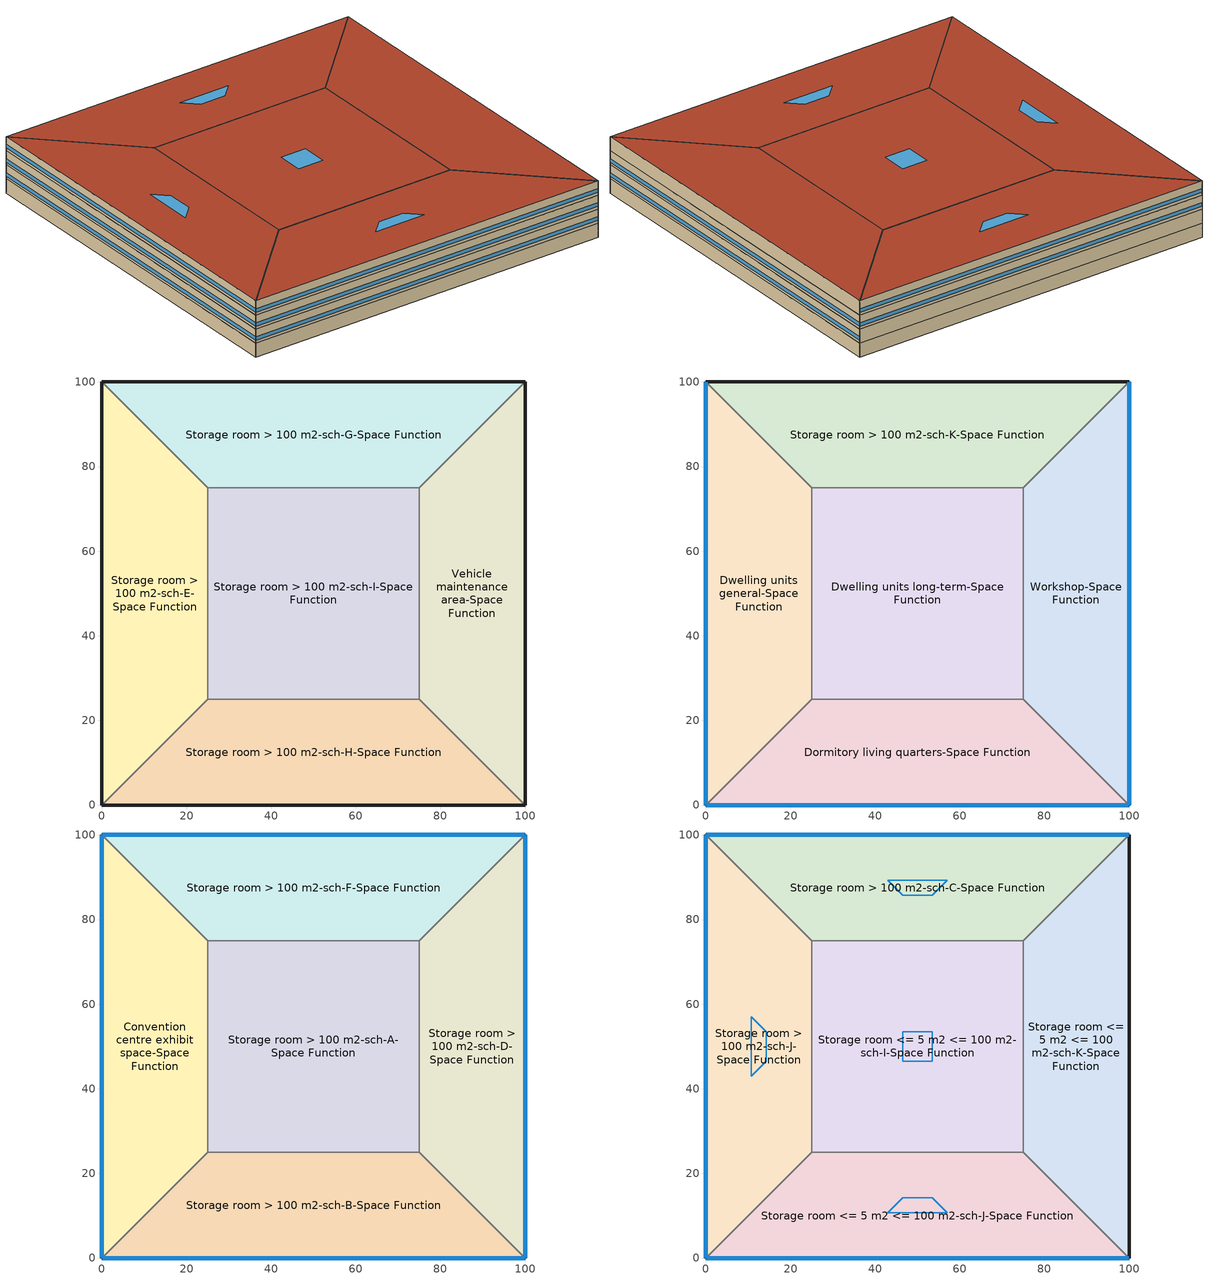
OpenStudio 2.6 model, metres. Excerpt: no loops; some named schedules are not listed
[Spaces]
Storage room > 100 m2-sch-E-Space Function
 floor ground: 0,0 0,100 25,75 25,25 z0
 wall ground: 0,100 0,0 z0:3.8
 wall to Storage room > 100 m2-sch-G-Space Function: 25,75 0,100 z0:3.8
 wall to Storage room > 100 m2-sch-I-Space Function: 25,25 25,75 z0:3.8
 wall to Storage room > 100 m2-sch-H-Space Function: 0,0 25,25 z0:3.8
Storage room > 100 m2-sch-G-Space Function
 floor ground: 0,100 100,100 75,75 25,75 z0
 wall ground: 100,100 0,100 z0:3.8
 wall to Vehicle maintenance area-Space Function: 75,75 100,100 z0:3.8
 wall to Storage room > 100 m2-sch-I-Space Function: 25,75 75,75 z0:3.8
Vehicle maintenance area-Space Function
 floor ground: 100,100 100,0 75,25 75,75 z0
 wall ground: 100,0 100,100 z0:3.8
 wall to Storage room > 100 m2-sch-H-Space Function: 75,25 100,0 z0:3.8
 wall to Storage room > 100 m2-sch-I-Space Function: 75,75 75,25 z0:3.8
Storage room > 100 m2-sch-H-Space Function
 floor ground: 100,0 0,0 25,25 75,25 z0
 wall ground: 0,0 100,0 z0:3.8
 wall to Storage room > 100 m2-sch-I-Space Function: 75,25 25,25 z0:3.8
Storage room > 100 m2-sch-I-Space Function
 floor ground: 25,25 25,75 75,75 75,25 z0
Dwelling units general-Space Function
 floor to Storage room > 100 m2-sch-E-Space Function: 0,0 0,100 25,75 25,25 z3.8
 wall outside: 0,100 0,0 z3.8:7.6
 wall to Storage room > 100 m2-sch-K-Space Function: 25,75 0,100 z3.8:7.6
 wall to Dwelling units long-term-Space Function: 25,25 25,75 z3.8:7.6
 wall to Dormitory living quarters-Space Function: 0,0 25,25 z3.8:7.6
 window: 0,99.97 0,0.03 z4.56:5.51
Storage room > 100 m2-sch-K-Space Function
 floor to Storage room > 100 m2-sch-G-Space Function: 0,100 100,100 75,75 25,75 z3.8
 wall outside: 100,100 0,100 z3.8:7.6
 wall to Workshop-Space Function: 75,75 100,100 z3.8:7.6
 wall to Dwelling units long-term-Space Function: 25,75 75,75 z3.8:7.6
Workshop-Space Function
 floor to Vehicle maintenance area-Space Function: 100,100 100,0 75,25 75,75 z3.8
 wall outside: 100,0 100,100 z3.8:7.6
 wall to Dormitory living quarters-Space Function: 75,25 100,0 z3.8:7.6
 wall to Dwelling units long-term-Space Function: 75,75 75,25 z3.8:7.6
 window: 100,0.03 100,99.97 z4.56:5.51
Dormitory living quarters-Space Function
 floor to Storage room > 100 m2-sch-H-Space Function: 100,0 0,0 25,25 75,25 z3.8
 wall outside: 0,0 100,0 z3.8:7.6
 wall to Dwelling units long-term-Space Function: 75,25 25,25 z3.8:7.6
 window: 0.03,0 99.97,0 z4.56:5.51
Dwelling units long-term-Space Function
 floor to Storage room > 100 m2-sch-I-Space Function: 25,25 25,75 75,75 75,25 z3.8
Convention centre exhibit space-Space Function
 floor to Dwelling units general-Space Function: 0,0 0,100 25,75 25,25 z7.6
 wall outside: 0,100 0,0 z7.6:11.4
 wall to Storage room > 100 m2-sch-F-Space Function: 25,75 0,100 z7.6:11.4
 wall to Storage room > 100 m2-sch-A-Space Function: 25,25 25,75 z7.6:11.4
 wall to Storage room > 100 m2-sch-B-Space Function: 0,0 25,25 z7.6:11.4
 window: 0,99.97 0,0.03 z8.36:9.31
Storage room > 100 m2-sch-F-Space Function
 floor to Storage room > 100 m2-sch-K-Space Function: 0,100 100,100 75,75 25,75 z7.6
 wall outside: 100,100 0,100 z7.6:11.4
 wall to Storage room > 100 m2-sch-D-Space Function: 75,75 100,100 z7.6:11.4
 wall to Storage room > 100 m2-sch-A-Space Function: 25,75 75,75 z7.6:11.4
 window: 99.97,100 0.03,100 z8.36:9.31
Storage room > 100 m2-sch-D-Space Function
 floor to Workshop-Space Function: 100,100 100,0 75,25 75,75 z7.6
 wall outside: 100,0 100,100 z7.6:11.4
 wall to Storage room > 100 m2-sch-B-Space Function: 75,25 100,0 z7.6:11.4
 wall to Storage room > 100 m2-sch-A-Space Function: 75,75 75,25 z7.6:11.4
 window: 100,0.03 100,99.97 z8.36:9.31
Storage room > 100 m2-sch-B-Space Function
 floor to Dormitory living quarters-Space Function: 100,0 0,0 25,25 75,25 z7.6
 wall outside: 0,0 100,0 z7.6:11.4
 wall to Storage room > 100 m2-sch-A-Space Function: 75,25 25,25 z7.6:11.4
 window: 0.03,0 99.97,0 z8.36:9.31
Storage room > 100 m2-sch-A-Space Function
 floor to Dwelling units long-term-Space Function: 25,25 25,75 75,75 75,25 z7.6
Storage room > 100 m2-sch-J-Space Function
 floor to Convention centre exhibit space-Space Function: 0,0 0,100 25,75 25,25 z11.4
 wall outside: 0,100 0,0 z11.4:15.2
 wall to Storage room > 100 m2-sch-C-Space Function: 25,75 0,100 z11.4:15.2
 wall to Storage room <= 5 m2 <= 100 m2-sch-I-Space Function: 25,25 25,75 z11.4:15.2
 wall to Storage room <= 5 m2 <= 100 m2-sch-J-Space Function: 0,0 25,25 z11.4:15.2
 window: 0,99.97 0,0.03 z12.16:13.11
 roof outside: 25,25 25,75 0,100 0,0 z15.2
 skylight: 14.27,46.46 14.27,53.54 10.73,57.07 10.73,42.93 z15.2
Storage room > 100 m2-sch-C-Space Function
 floor to Storage room > 100 m2-sch-F-Space Function: 0,100 100,100 75,75 25,75 z11.4
 wall outside: 100,100 0,100 z11.4:15.2
 wall to Storage room <= 5 m2 <= 100 m2-sch-K-Space Function: 75,75 100,100 z11.4:15.2
 wall to Storage room <= 5 m2 <= 100 m2-sch-I-Space Function: 25,75 75,75 z11.4:15.2
 window: 99.97,100 0.03,100 z12.16:13.11
 roof outside: 25,75 75,75 100,100 0,100 z15.2
 skylight: 46.46,85.73 53.54,85.73 57.07,89.27 42.93,89.27 z15.2
Storage room <= 5 m2 <= 100 m2-sch-K-Space Function
 floor to Storage room > 100 m2-sch-D-Space Function: 100,100 100,0 75,25 75,75 z11.4
 wall outside: 100,0 100,100 z11.4:15.2
 wall to Storage room <= 5 m2 <= 100 m2-sch-J-Space Function: 75,25 100,0 z11.4:15.2
 wall to Storage room <= 5 m2 <= 100 m2-sch-I-Space Function: 75,75 75,25 z11.4:15.2
 roof outside: 75,75 75,25 100,0 100,100 z15.2
Storage room <= 5 m2 <= 100 m2-sch-J-Space Function
 floor to Storage room > 100 m2-sch-B-Space Function: 100,0 0,0 25,25 75,25 z11.4
 wall outside: 0,0 100,0 z11.4:15.2
 wall to Storage room <= 5 m2 <= 100 m2-sch-I-Space Function: 75,25 25,25 z11.4:15.2
 window: 0.03,0 99.97,0 z12.16:13.11
 roof outside: 75,25 25,25 0,0 100,0 z15.2
 skylight: 53.54,14.27 46.46,14.27 42.93,10.73 57.07,10.73 z15.2
Storage room <= 5 m2 <= 100 m2-sch-I-Space Function
 floor to Storage room > 100 m2-sch-A-Space Function: 25,25 25,75 75,75 75,25 z11.4
 roof outside: 75,25 75,75 25,75 25,25 z15.2
 skylight: 53.54,46.46 53.54,53.54 46.46,53.54 46.46,46.46 z15.2
[Building]
Building 1: Default Construction Set=BTAP-Mass at hdd = 6250.0; Standards Number of Stories=4; Standards Number of Above Ground Stories=4; Standards Building Type=NECB2017_unknown
[Site]
Fort McMurray AP_AB_CAN: Latitude {deg}=56.653; Longitude {deg}=-111.223; Time Zone {hr}=-7; Elevation {m}=369.1
[Site:WaterMainsTemperature]
Calculation Method=Correlation; Annual Average Outdoor Air Temperature {C}=1.875; Maximum Difference In Monthly Average Outdoor Air Temperatures {deltaC}=34.4
[SizingPeriod:DesignDay] Barometric Pressure {Pa}=96969; Sky Clearness=0; Rain Indicator=0; Snow Indicator=0; Day of Month=21; Daylight Saving Time Indicator=0; Humidity Indicating Type=Wetbulb; Dry-Bulb Temperature Range Modifier Type=DefaultMultipliers
Name | Maximum Dry-Bulb Temperature {C} | Daily Dry-Bulb Temperature Range {deltaC} | Humidity Indicating Conditions at Maximum Dry-Bulb | Wind Speed {m/s} | Wind Direction {deg} | Month | Day Type | Solar Model Indicator | ASHRAE Taub | ASHRAE Taud
Fort McMurray AP Ann Htg 99.6% Condns DB | -36.2 | 0 | -36.2 | 1 | 90 | 1 | WinterDesignDay | ASHRAEClearSky
Fort McMurray AP Ann Clg .4% Condns DB=>MWB | 28.9 | 12.4 | 17.8 | 3.7 | 250 | 7 | SummerDesignDay | ASHRAETau | 0.377 | 2.403
[Site:GroundTemperature:BuildingSurface]
19.527, 19.502, 19.536, 19.598, 20.002, 21.64, 22.225, 22.375, 21.449, 20.121, 19.802, 19.633
[Material:NoMass] Roughness=Smooth; Thermal Absorptance=0.9; Solar Absorptance=0.7
Name | Thermal Resistance {m2-K/W} | Visible Absorptance
Typical Carpet Pad; Typical Carpet Pad 1 | 0.21648 | 0.8
Typical Insulation 1 | 5.91238 | 0.7
Typical Insulation 2 | 4.49096 | 0.7
Typical Insulation 3 | 7.24636 | 0.7
Typical Carpet Pad 2 | 1.25503 | 0.8
Typical Carpet Pad 3; Typical Carpet Pad 4 | 3.45515 | 0.8
Typical Insulation 4 | 0.526298 | 0.7
Typical Insulation 5 | 0.526316 | 0.7
[Material]
Name | Roughness | Thickness {m} | Conductivity {W/m-K} | Density {kg/m3} | Specific Heat {J/kg-K} | Thermal Absorptance | Solar Absorptance | Visible Absorptance
G05 25mm wood | MediumSmooth | 0.0254 | 0.15 | 608 | 1630 | 0.9 | 0.5 | 0.5
100mm Normalweight concrete floor 1 | MediumSmooth | 0.1016 | 2.31 | 2322 | 832
G01 13mm gypsum board 1 | Smooth | 0.0127 | 0.16 | 800 | 1090 | 0.9 | 0.7 | 0.5
4 in. Normalweight Concrete Floor 1 | MediumRough | 0.1016 | 2.31 | 2322 | 832 | 0.9 | 0.7 | 0.7
1IN Stucco 1 | Smooth | 0.0253 | 0.6918 | 1858 | 837 | 0.9 | 0.7 | 0.92
8IN CONCRETE HW RefBldg 1 | Rough | 0.2032 | 1.311 | 2240 | 836.8 | 0.9 | 0.7 | 0.7
1/2IN Gypsum 1 | Smooth | 0.0127 | 0.16 | 784.9 | 830 | 0.9 | 0.4 | 0.4
Metal Roof Surface 1; F08 Metal surface 1 | Smooth | 0.0008 | 45.28 | 7824 | 500 | 0.9 | 0.7 | 0.7
6 in. Normalweight Concrete Floor 1; 6 in. Normalweight Concrete Floor 2; 6 in. Normalweight Concrete Floor 3 | MediumRough | 0.1524 | 2.31 | 2322 | 832 | 0.9 | 0.7 | 0.7
[Construction]
BTAP-Int-Partition; BTAP-Int-Door: G05 25mm wood
BTAP-Int-Floor: 100mm Normalweight concrete floor 1, Typical Carpet Pad
BTAP-Int-Wall: G01 13mm gypsum board 1, G01 13mm gypsum board 1
BTAP-Int-Ceiling: Typical Carpet Pad, 100mm Normalweight concrete floor 1
BTAP-Int-Window: SimpleGlazing
BTAP-Ext-Floor-Mass:U-0.162: Typical Insulation 1, 4 in. Normalweight Concrete Floor 1, Typical Carpet Pad 1
BTAP-Ext-Wall-Mass:U-0.21: 1IN Stucco 1, 8IN CONCRETE HW RefBldg 1, Typical Insulation 2, 1/2IN Gypsum 1
BTAP-Ext-Roof-Metal:U-0.138: Metal Roof Surface 1, Typical Insulation 3
BTAP-Grnd-Floor-Mass:U-0.757: 6 in. Normalweight Concrete Floor 1, Typical Carpet Pad 2
BTAP-Grnd-Wall-Mass:U-0.284: 6 in. Normalweight Concrete Floor 2, Typical Carpet Pad 3
BTAP-Grnd-Roof-Mass:U-0.284: 6 in. Normalweight Concrete Floor 3, Typical Carpet Pad 4
BTAP-Ext-FixedWindow:U=0.190 SHGC=0.600; BTAP-Ext-GlassDoors:U=0.190 SHGC=0.600; BTAP-Ext-Skylights:U=0.190 SHGC=0.600; BTAP-Ext-DaylightDomes:U=0.190 SHGC=0.600; BTAP-Ext-DaylightDiffuser:U=0.190 SHGC=0.600: SimpleGlazing:U=0.190 SHGC=0.600
BTAP-Ext-Door:U-1.9000000000000001: F08 Metal surface 1, Typical Insulation 4
BTAP-Ext-OverHeadDoor:U-1.9000000000000001: Typical Insulation 5
[DefaultConstructionSet]
BTAP-Mass at hdd = 6250.0: Default Exterior Surface Constructions=BTAP-Mass at hdd = 6250.0; Default Interior Surface Constructions=Default Surface Constructions 2; Default Ground Contact Surface Constructions=BTAP-Mass at hdd = 6250.0 1; Default Exterior SubSurface Constructions=BTAP-Mass at hdd = 6250.0; Default Interior SubSurface Constructions=Default Sub Surface Constructions 2; Interior Partition Construction=BTAP-Int-Partition
[DefaultSurfaceConstructions]
Name | Floor Construction | Wall Construction | Roof Ceiling Construction
Default Surface Constructions 2 | BTAP-Int-Floor | BTAP-Int-Wall | BTAP-Int-Ceiling
BTAP-Mass at hdd = 6250.0 | BTAP-Ext-Floor-Mass:U-0.162 | BTAP-Ext-Wall-Mass:U-0.21 | BTAP-Ext-Roof-Metal:U-0.138
BTAP-Mass at hdd = 6250.0 1 | BTAP-Grnd-Floor-Mass:U-0.757 | BTAP-Grnd-Wall-Mass:U-0.284 | BTAP-Grnd-Roof-Mass:U-0.284
[DefaultSubSurfaceConstructions]
Name | Fixed Window Construction | Operable Window Construction | Door Construction | Glass Door Construction | Overhead Door Construction | Skylight Construction | Tubular Daylight Dome Construction | Tubular Daylight Diffuser Construction
Default Sub Surface Constructions 2 | BTAP-Int-Window | BTAP-Int-Window | BTAP-Int-Door
BTAP-Mass at hdd = 6250.0 | BTAP-Ext-FixedWindow:U=0.190 SHGC=0.600 | BTAP-Ext-FixedWindow:U=0.190 SHGC=0.600 | BTAP-Ext-Door:U-1.9000000000000001 | BTAP-Ext-GlassDoors:U=0.190 SHGC=0.600 | BTAP-Ext-OverHeadDoor:U-1.9000000000000001 | BTAP-Ext-Skylights:U=0.190 SHGC=0.600 | BTAP-Ext-DaylightDomes:U=0.190 SHGC=0.600 | BTAP-Ext-DaylightDiffuser:U=0.190 SHGC=0.600
[WindowMaterial:SimpleGlazingSystem] Solar Heat Gain Coefficient=0.6; Visible Transmittance=0.21
Name | U-Factor {W/m2-K}
SimpleGlazing | 2.2
SimpleGlazing:U=0.190 SHGC=0.600 | 1.9
[BuildingStory] Nominal Floor to Floor Height {m}=3.8
Name | Nominal Z Coordinate {m}
Story 1 | 0
Story 2 | 3.8
Story 3 | 7.6
Story 4 | 11.4
[Space]
Name | Space Type | Building Story | Thermal Zone
Storage room > 100 m2-sch-E-Space Function | Space Function Storage room > 100 m2-sch-E | Story 1 | Sp-Storage room > 100 m2-sch-E-Space Function Sys-4 Flr-1 Sch-E HPlcmt-west ZN
Storage room > 100 m2-sch-G-Space Function | Space Function Storage room > 100 m2-sch-G | Story 1 | Sp-Storage room > 100 m2-sch-G-Space Function Sys-4 Flr-1 Sch-G HPlcmt-north ZN
Vehicle maintenance area-Space Function | Space Function Vehicle maintenance area | Story 1 | Sp-Vehicle maintenance area-Space Function Sys-4 Flr-1 Sch-E HPlcmt-east ZN
Storage room > 100 m2-sch-H-Space Function | Space Function Storage room > 100 m2-sch-H | Story 1 | Sp-Storage room > 100 m2-sch-H-Space Function Sys-4 Flr-1 Sch-H HPlcmt-south ZN
Storage room > 100 m2-sch-I-Space Function | Space Function Storage room > 100 m2-sch-I | Story 1 | Sp-Storage room > 100 m2-sch-I-Space Function Sys-4 Flr-1 Sch-I HPlcmt-core ZN
Dwelling units general-Space Function | Space Function Dwelling units general | Story 2 | Sp-Dwelling units general-Space Function Sys-1 Flr-2 Sch-G HPlcmt-west ZN
Storage room > 100 m2-sch-K-Space Function | Space Function Storage room > 100 m2-sch-K | Story 2 | Sp-Storage room > 100 m2-sch-K-Space Function Sys-4 Flr-2 Sch-K HPlcmt-north ZN
Workshop-Space Function | Space Function Workshop | Story 2 | Sp-Workshop-Space Function Sys-3 Flr-2 Sch-A HPlcmt-east ZN
Dormitory living quarters-Space Function | Space Function Dormitory living quarters | Story 2 | Sp-Dormitory living quarters-Space Function Sys-3 Flr-2 Sch-G HPlcmt-south ZN
Dwelling units long-term-Space Function | Space Function Dwelling units long-term | Story 2 | Sp-Dwelling units long-term-Space Function Sys-1 Flr-2 Sch-J HPlcmt-core ZN
Convention centre exhibit space-Space Function | Space Function Convention centre exhibit space | Story 3 | Sp-Convention centre exhibit space-Space Function Sys-3 Flr-3 Sch-C HPlcmt-west ZN
Storage room > 100 m2-sch-F-Space Function | Space Function Storage room > 100 m2-sch-F | Story 3 | Sp-Storage room > 100 m2-sch-F-Space Function Sys-4 Flr-3 Sch-F HPlcmt-north ZN
Storage room > 100 m2-sch-D-Space Function | Space Function Storage room > 100 m2-sch-D | Story 3 | Sp-Storage room > 100 m2-sch-D-Space Function Sys-4 Flr-3 Sch-D HPlcmt-east ZN
Storage room > 100 m2-sch-B-Space Function | Space Function Storage room > 100 m2-sch-B | Story 3 | Sp-Storage room > 100 m2-sch-B-Space Function Sys-4 Flr-3 Sch-B HPlcmt-south ZN
Storage room > 100 m2-sch-A-Space Function | Space Function Storage room > 100 m2-sch-A | Story 3 | Sp-Storage room > 100 m2-sch-A-Space Function Sys-4 Flr-3 Sch-A HPlcmt-core ZN
Storage room > 100 m2-sch-J-Space Function | Space Function Storage room > 100 m2-sch-J | Story 4 | Sp-Storage room > 100 m2-sch-J-Space Function Sys-4 Flr-4 Sch-J HPlcmt-west ZN
Storage room > 100 m2-sch-C-Space Function | Space Function Storage room > 100 m2-sch-C | Story 4 | Sp-Storage room > 100 m2-sch-C-Space Function Sys-4 Flr-4 Sch-C HPlcmt-north ZN
Storage room <= 5 m2 <= 100 m2-sch-K-Space Function | Space Function Storage room <= 5 m2 <= 100 m2-sch-K | Story 4 | Sp-Storage room <= 5 m2 <= 100 m2-sch-K-Space Function Sys-4 Flr-4 Sch-K HPlcmt-east ZN
Storage room <= 5 m2 <= 100 m2-sch-J-Space Function | Space Function Storage room <= 5 m2 <= 100 m2-sch-J | Story 4 | Sp-Storage room <= 5 m2 <= 100 m2-sch-J-Space Function Sys-4 Flr-4 Sch-J HPlcmt-south ZN
Storage room <= 5 m2 <= 100 m2-sch-I-Space Function | Space Function Storage room <= 5 m2 <= 100 m2-sch-I | Story 4 | Sp-Storage room <= 5 m2 <= 100 m2-sch-I-Space Function Sys-4 Flr-4 Sch-I HPlcmt-core ZN
[SpaceType] Standards Building Type=Space Function
Name | Default Schedule Set | Design Specification Outdoor Air Object | Standards Space Type
Space Function Storage room <= 5 m2 <= 100 m2-sch-I | Space Function Storage room <= 5 m2 <= 100 m2-sch-I Schedule Set | Space Function Storage room <= 5 m2 <= 100 m2-sch-I Ventilation | Storage room <= 5 m2 <= 100 m2-sch-I
Space Function Storage room <= 5 m2 <= 100 m2-sch-J | Space Function Storage room <= 5 m2 <= 100 m2-sch-J Schedule Set | Space Function Storage room <= 5 m2 <= 100 m2-sch-J Ventilation | Storage room <= 5 m2 <= 100 m2-sch-J
Space Function Storage room <= 5 m2 <= 100 m2-sch-K | Space Function Storage room <= 5 m2 <= 100 m2-sch-K Schedule Set | Space Function Storage room <= 5 m2 <= 100 m2-sch-K Ventilation | Storage room <= 5 m2 <= 100 m2-sch-K
Space Function Storage room > 100 m2-sch-A | Space Function Storage room > 100 m2-sch-A Schedule Set | Space Function Storage room > 100 m2-sch-A Ventilation | Storage room > 100 m2-sch-A
Space Function Storage room > 100 m2-sch-B | Space Function Storage room > 100 m2-sch-B Schedule Set | Space Function Storage room > 100 m2-sch-B Ventilation | Storage room > 100 m2-sch-B
Space Function Storage room > 100 m2-sch-C | Space Function Storage room > 100 m2-sch-C Schedule Set | Space Function Storage room > 100 m2-sch-C Ventilation | Storage room > 100 m2-sch-C
Space Function Storage room > 100 m2-sch-D | Space Function Storage room > 100 m2-sch-D Schedule Set | Space Function Storage room > 100 m2-sch-D Ventilation | Storage room > 100 m2-sch-D
Space Function Storage room > 100 m2-sch-E | Space Function Storage room > 100 m2-sch-E Schedule Set | Space Function Storage room > 100 m2-sch-E Ventilation | Storage room > 100 m2-sch-E
Space Function Storage room > 100 m2-sch-F | Space Function Storage room > 100 m2-sch-F Schedule Set | Space Function Storage room > 100 m2-sch-F Ventilation | Storage room > 100 m2-sch-F
Space Function Storage room > 100 m2-sch-G | Space Function Storage room > 100 m2-sch-G Schedule Set | Space Function Storage room > 100 m2-sch-G Ventilation | Storage room > 100 m2-sch-G
Space Function Storage room > 100 m2-sch-H | Space Function Storage room > 100 m2-sch-H Schedule Set | Space Function Storage room > 100 m2-sch-H Ventilation | Storage room > 100 m2-sch-H
Space Function Storage room > 100 m2-sch-I | Space Function Storage room > 100 m2-sch-I Schedule Set | Space Function Storage room > 100 m2-sch-I Ventilation | Storage room > 100 m2-sch-I
Space Function Storage room > 100 m2-sch-J | Space Function Storage room > 100 m2-sch-J Schedule Set | Space Function Storage room > 100 m2-sch-J Ventilation | Storage room > 100 m2-sch-J
Space Function Storage room > 100 m2-sch-K | Space Function Storage room > 100 m2-sch-K Schedule Set | Space Function Storage room > 100 m2-sch-K Ventilation | Storage room > 100 m2-sch-K
Space Function Vehicle maintenance area | Space Function Vehicle maintenance area Schedule Set | Space Function Vehicle maintenance area Ventilation | Vehicle maintenance area
Space Function Workshop | Space Function Workshop Schedule Set | Space Function Workshop Ventilation | Workshop
Space Function Convention centre exhibit space | Space Function Convention centre exhibit space Schedule Set | Space Function Convention centre exhibit space Ventilation | Convention centre exhibit space
Space Function Dormitory living quarters | Space Function Dormitory living quarters Schedule Set | Space Function Dormitory living quarters Ventilation | Dormitory living quarters
Space Function Dwelling units general | Space Function Dwelling units general Schedule Set | Space Function Dwelling units general Ventilation | Dwelling units general
Space Function Dwelling units long-term | Space Function Dwelling units long-term Schedule Set | Space Function Dwelling units long-term Ventilation | Dwelling units long-term
[People:Definition] Number of People Calculation Method=People/Area; Fraction Radiant=0.3
Name | People per Space Floor Area {person/m2}
Space Function Convention centre exhibit space People Definition | 0.100036
Space Function Dormitory living quarters People Definition; Space Function Dwelling units general People Definition; Space Function Dwelling units long-term People Definition | 0.0400145
Space Function Storage room <= 5 m2 <= 100 m2-sch-I People Definition; Space Function Storage room <= 5 m2 <= 100 m2-sch-J People Definition; Space Function Storage room <= 5 m2 <= 100 m2-sch-K People Definition; Space Function Storage room > 100 m2-sch-A People Definition; Space Function Storage room > 100 m2-sch-B People Definition; Space Function Storage room > 100 m2-sch-C People Definition; Space Function Storage room > 100 m2-sch-D People Definition; Space Function Storage room > 100 m2-sch-E People Definition; Space Function Storage room > 100 m2-sch-F People Definition; Space Function Storage room > 100 m2-sch-G People Definition; Space Function Storage room > 100 m2-sch-H People Definition; Space Function Storage room > 100 m2-sch-I People Definition; Space Function Storage room > 100 m2-sch-J People Definition; Space Function Storage room > 100 m2-sch-K People Definition | 0.0100036
Space Function Vehicle maintenance area People Definition | 0.0500182
Space Function Workshop People Definition | 0.0333454
[People] Work Efficiency Schedule=Work Efficiency Schedule; Clothing Insulation Schedule=Clothing Schedule; Air Velocity Schedule=Air Velocity Schedule; Multiplier=1
Name | People Definition | Space or SpaceType
Space Function Convention centre exhibit space People | Space Function Convention centre exhibit space People Definition | Space Function Convention centre exhibit space
Space Function Dormitory living quarters People | Space Function Dormitory living quarters People Definition | Space Function Dormitory living quarters
Space Function Dwelling units general People | Space Function Dwelling units general People Definition | Space Function Dwelling units general
Space Function Dwelling units long-term People | Space Function Dwelling units long-term People Definition | Space Function Dwelling units long-term
Space Function Storage room <= 5 m2 <= 100 m2-sch-I People | Space Function Storage room <= 5 m2 <= 100 m2-sch-I People Definition | Space Function Storage room <= 5 m2 <= 100 m2-sch-I
Space Function Storage room <= 5 m2 <= 100 m2-sch-J People | Space Function Storage room <= 5 m2 <= 100 m2-sch-J People Definition | Space Function Storage room <= 5 m2 <= 100 m2-sch-J
Space Function Storage room <= 5 m2 <= 100 m2-sch-K People | Space Function Storage room <= 5 m2 <= 100 m2-sch-K People Definition | Space Function Storage room <= 5 m2 <= 100 m2-sch-K
Space Function Storage room > 100 m2-sch-A People | Space Function Storage room > 100 m2-sch-A People Definition | Space Function Storage room > 100 m2-sch-A
Space Function Storage room > 100 m2-sch-B People | Space Function Storage room > 100 m2-sch-B People Definition | Space Function Storage room > 100 m2-sch-B
Space Function Storage room > 100 m2-sch-C People | Space Function Storage room > 100 m2-sch-C People Definition | Space Function Storage room > 100 m2-sch-C
Space Function Storage room > 100 m2-sch-D People | Space Function Storage room > 100 m2-sch-D People Definition | Space Function Storage room > 100 m2-sch-D
Space Function Storage room > 100 m2-sch-E People | Space Function Storage room > 100 m2-sch-E People Definition | Space Function Storage room > 100 m2-sch-E
Space Function Storage room > 100 m2-sch-F People | Space Function Storage room > 100 m2-sch-F People Definition | Space Function Storage room > 100 m2-sch-F
Space Function Storage room > 100 m2-sch-G People | Space Function Storage room > 100 m2-sch-G People Definition | Space Function Storage room > 100 m2-sch-G
Space Function Storage room > 100 m2-sch-H People | Space Function Storage room > 100 m2-sch-H People Definition | Space Function Storage room > 100 m2-sch-H
Space Function Storage room > 100 m2-sch-I People | Space Function Storage room > 100 m2-sch-I People Definition | Space Function Storage room > 100 m2-sch-I
Space Function Storage room > 100 m2-sch-J People | Space Function Storage room > 100 m2-sch-J People Definition | Space Function Storage room > 100 m2-sch-J
Space Function Storage room > 100 m2-sch-K People | Space Function Storage room > 100 m2-sch-K People Definition | Space Function Storage room > 100 m2-sch-K
Space Function Vehicle maintenance area People | Space Function Vehicle maintenance area People Definition | Space Function Vehicle maintenance area
Space Function Workshop People | Space Function Workshop People Definition | Space Function Workshop
[Lights:Definition] Design Level Calculation Method=Watts/Area; Fraction Radiant=0.5; Fraction Visible=0.2
Name | Watts per Space Floor Area {W/m2}
Space Function Convention centre exhibit space Lights Definition | 9.49993
Space Function Dormitory living quarters Lights Definition | 5.79995
Space Function Dwelling units general Lights Definition; Space Function Dwelling units long-term Lights Definition | 5.00182
Space Function Storage room <= 5 m2 <= 100 m2-sch-I Lights Definition; Space Function Storage room <= 5 m2 <= 100 m2-sch-J Lights Definition; Space Function Storage room <= 5 m2 <= 100 m2-sch-K Lights Definition; Space Function Storage room > 100 m2-sch-A Lights Definition; Space Function Storage room > 100 m2-sch-B Lights Definition; Space Function Storage room > 100 m2-sch-C Lights Definition; Space Function Storage room > 100 m2-sch-D Lights Definition; Space Function Storage room > 100 m2-sch-E Lights Definition; Space Function Storage room > 100 m2-sch-F Lights Definition; Space Function Storage room > 100 m2-sch-G Lights Definition; Space Function Storage room > 100 m2-sch-H Lights Definition; Space Function Storage room > 100 m2-sch-I Lights Definition; Space Function Storage room > 100 m2-sch-J Lights Definition; Space Function Storage room > 100 m2-sch-K Lights Definition | 6.80247
Space Function Vehicle maintenance area Lights Definition | 5.99995
Space Function Workshop Lights Definition | 12.2999
[Lights] Fraction Replaceable=1
Name | Lights Definition | Space or SpaceType
Space Function Convention centre exhibit space Lights | Space Function Convention centre exhibit space Lights Definition | Space Function Convention centre exhibit space
Space Function Dormitory living quarters Lights | Space Function Dormitory living quarters Lights Definition | Space Function Dormitory living quarters
Space Function Dwelling units general Lights | Space Function Dwelling units general Lights Definition | Space Function Dwelling units general
Space Function Dwelling units long-term Lights | Space Function Dwelling units long-term Lights Definition | Space Function Dwelling units long-term
Space Function Storage room <= 5 m2 <= 100 m2-sch-I Lights | Space Function Storage room <= 5 m2 <= 100 m2-sch-I Lights Definition | Space Function Storage room <= 5 m2 <= 100 m2-sch-I
Space Function Storage room <= 5 m2 <= 100 m2-sch-J Lights | Space Function Storage room <= 5 m2 <= 100 m2-sch-J Lights Definition | Space Function Storage room <= 5 m2 <= 100 m2-sch-J
Space Function Storage room <= 5 m2 <= 100 m2-sch-K Lights | Space Function Storage room <= 5 m2 <= 100 m2-sch-K Lights Definition | Space Function Storage room <= 5 m2 <= 100 m2-sch-K
Space Function Storage room > 100 m2-sch-A Lights | Space Function Storage room > 100 m2-sch-A Lights Definition | Space Function Storage room > 100 m2-sch-A
Space Function Storage room > 100 m2-sch-B Lights | Space Function Storage room > 100 m2-sch-B Lights Definition | Space Function Storage room > 100 m2-sch-B
Space Function Storage room > 100 m2-sch-C Lights | Space Function Storage room > 100 m2-sch-C Lights Definition | Space Function Storage room > 100 m2-sch-C
Space Function Storage room > 100 m2-sch-D Lights | Space Function Storage room > 100 m2-sch-D Lights Definition | Space Function Storage room > 100 m2-sch-D
Space Function Storage room > 100 m2-sch-E Lights | Space Function Storage room > 100 m2-sch-E Lights Definition | Space Function Storage room > 100 m2-sch-E
Space Function Storage room > 100 m2-sch-F Lights | Space Function Storage room > 100 m2-sch-F Lights Definition | Space Function Storage room > 100 m2-sch-F
Space Function Storage room > 100 m2-sch-G Lights | Space Function Storage room > 100 m2-sch-G Lights Definition | Space Function Storage room > 100 m2-sch-G
Space Function Storage room > 100 m2-sch-H Lights | Space Function Storage room > 100 m2-sch-H Lights Definition | Space Function Storage room > 100 m2-sch-H
Space Function Storage room > 100 m2-sch-I Lights | Space Function Storage room > 100 m2-sch-I Lights Definition | Space Function Storage room > 100 m2-sch-I
Space Function Storage room > 100 m2-sch-J Lights | Space Function Storage room > 100 m2-sch-J Lights Definition | Space Function Storage room > 100 m2-sch-J
Space Function Storage room > 100 m2-sch-K Lights | Space Function Storage room > 100 m2-sch-K Lights Definition | Space Function Storage room > 100 m2-sch-K
Space Function Vehicle maintenance area Lights | Space Function Vehicle maintenance area Lights Definition | Space Function Vehicle maintenance area
Space Function Workshop Lights | Space Function Workshop Lights Definition | Space Function Workshop
[ElectricEquipment:Definition] Design Level Calculation Method=Watts/Area; Fraction Radiant=0.5
Name | Watts per Space Floor Area {W/m2}
Space Function Convention centre exhibit space Elec Equip Definition; Space Function Dormitory living quarters Elec Equip Definition; Space Function Dwelling units long-term Elec Equip Definition | 2.50091
Space Function Dwelling units general Elec Equip Definition; Space Function Vehicle maintenance area Elec Equip Definition | 5.00182
Space Function Workshop Elec Equip Definition | 10.0036
[ElectricEquipment]
Name | Electric Equipment Definition | Space or SpaceType
Space Function Convention centre exhibit space Elec Equip | Space Function Convention centre exhibit space Elec Equip Definition | Space Function Convention centre exhibit space
Space Function Dormitory living quarters Elec Equip | Space Function Dormitory living quarters Elec Equip Definition | Space Function Dormitory living quarters
Space Function Dwelling units general Elec Equip | Space Function Dwelling units general Elec Equip Definition | Space Function Dwelling units general
Space Function Dwelling units long-term Elec Equip | Space Function Dwelling units long-term Elec Equip Definition | Space Function Dwelling units long-term
Space Function Vehicle maintenance area Elec Equip | Space Function Vehicle maintenance area Elec Equip Definition | Space Function Vehicle maintenance area
Space Function Workshop Elec Equip | Space Function Workshop Elec Equip Definition | Space Function Workshop
[DesignSpecification:OutdoorAir] Outdoor Air Method=Sum; Outdoor Air Flow per Person {m3/s-person}=0; Outdoor Air Flow Rate {m3/s}=0; Outdoor Air Flow Air Changes per Hour {1/hr}=0
Name | Outdoor Air Flow per Floor Area {m3/s-m2}
Space Function Convention centre exhibit space Ventilation | 0.0008636
Space Function Dormitory living quarters Ventilation; Space Function Dwelling units long-term Ventilation | 0.0005588
Space Function Dwelling units general Ventilation | 0.00039624
Space Function Storage room <= 5 m2 <= 100 m2-sch-I Ventilation; Space Function Storage room <= 5 m2 <= 100 m2-sch-J Ventilation; Space Function Storage room <= 5 m2 <= 100 m2-sch-K Ventilation; Space Function Storage room > 100 m2-sch-A Ventilation; Space Function Storage room > 100 m2-sch-B Ventilation; Space Function Storage room > 100 m2-sch-C Ventilation; Space Function Storage room > 100 m2-sch-D Ventilation; Space Function Storage room > 100 m2-sch-E Ventilation; Space Function Storage room > 100 m2-sch-F Ventilation; Space Function Storage room > 100 m2-sch-G Ventilation; Space Function Storage room > 100 m2-sch-H Ventilation; Space Function Storage room > 100 m2-sch-I Ventilation; Space Function Storage room > 100 m2-sch-J Ventilation; Space Function Storage room > 100 m2-sch-K Ventilation | 0.0003556
Space Function Vehicle maintenance area Ventilation | 0.00762
Space Function Workshop Ventilation | 0.0019304
[DefaultScheduleSet] People Activity Level Schedule=NECB-Activity; Infiltration Schedule=Always On
Name | Number of People Schedule | Lighting Schedule | Electric Equipment Schedule
Space Function Convention centre exhibit space Schedule Set | NECB-C-Occupancy | NECB-C-Occupancy-NECB-C-Lighting-0.0-0.0-0.67-Light Ruleset | NECB-C-Electric-Equipment
Space Function Dormitory living quarters Schedule Set; Space Function Dwelling units general Schedule Set; Space Function Storage room > 100 m2-sch-G Schedule Set | NECB-G-Occupancy | NECB-G-Lighting | NECB-G-Electric-Equipment
Space Function Dwelling units long-term Schedule Set; Space Function Storage room <= 5 m2 <= 100 m2-sch-J Schedule Set; Space Function Storage room > 100 m2-sch-J Schedule Set | NECB-J-Occupancy | NECB-J-Lighting | NECB-J-Electric-Equipment
Space Function Storage room <= 5 m2 <= 100 m2-sch-I Schedule Set; Space Function Storage room > 100 m2-sch-I Schedule Set | NECB-I-Occupancy | NECB-I-Lighting | NECB-I-Electric-Equipment
Space Function Storage room <= 5 m2 <= 100 m2-sch-K Schedule Set; Space Function Storage room > 100 m2-sch-K Schedule Set | NECB-K-Occupancy | NECB-K-Lighting | NECB-K-Electric-Equipment
Space Function Storage room > 100 m2-sch-A Schedule Set | NECB-A-Occupancy | NECB-A-Lighting | NECB-A-Electric-Equipment
Space Function Storage room > 100 m2-sch-B Schedule Set | NECB-B-Occupancy | NECB-B-Lighting | NECB-B-Electric-Equipment
Space Function Storage room > 100 m2-sch-C Schedule Set | NECB-C-Occupancy | NECB-C-Lighting | NECB-C-Electric-Equipment
Space Function Storage room > 100 m2-sch-D Schedule Set | NECB-D-Occupancy | NECB-D-Lighting | NECB-D-Electric-Equipment
Space Function Storage room > 100 m2-sch-E Schedule Set; Space Function Vehicle maintenance area Schedule Set | NECB-E-Occupancy | NECB-E-Lighting | NECB-E-Electric-Equipment
Space Function Storage room > 100 m2-sch-F Schedule Set | NECB-F-Occupancy | NECB-F-Lighting | NECB-F-Electric-Equipment
Space Function Storage room > 100 m2-sch-H Schedule Set | NECB-H-Occupancy | NECB-H-Lighting | NECB-H-Electric-Equipment
Space Function Workshop Schedule Set | NECB-A-Occupancy | NECB-A-Occupancy-NECB-A-Lighting-0.0-0.0-0.67-Light Ruleset | NECB-A-Electric-Equipment
[ThermostatSetpoint:DualSetpoint]
Name | Heating Setpoint Temperature Schedule | Cooling Setpoint Temperature Schedule
Space Function Dwelling units general Thermostat 2; Space Function Dormitory living quarters Thermostat 2; Space Function Storage room > 100 m2-sch-G Thermostat 2 | NECB-G-Thermostat Setpoint-Heating | NECB-G-Thermostat Setpoint-Cooling
Space Function Dwelling units long-term Thermostat 2; Space Function Storage room > 100 m2-sch-J Thermostat 2; Space Function Storage room <= 5 m2 <= 100 m2-sch-J Thermostat 2 | NECB-J-Thermostat Setpoint-Heating | NECB-J-Thermostat Setpoint-Cooling
Space Function Workshop Thermostat 2; Space Function Storage room > 100 m2-sch-A Thermostat 2 | NECB-A-Thermostat Setpoint-Heating | NECB-A-Thermostat Setpoint-Cooling
Space Function Convention centre exhibit space Thermostat 2; Space Function Storage room > 100 m2-sch-C Thermostat 2 | NECB-C-Thermostat Setpoint-Heating | NECB-C-Thermostat Setpoint-Cooling
Space Function Storage room > 100 m2-sch-I Thermostat 2; Space Function Storage room <= 5 m2 <= 100 m2-sch-I Thermostat 2 | NECB-I-Thermostat Setpoint-Heating | NECB-I-Thermostat Setpoint-Cooling
Space Function Vehicle maintenance area Thermostat 2; Space Function Storage room > 100 m2-sch-E Thermostat 2 | NECB-E-Thermostat Setpoint-Heating | NECB-E-Thermostat Setpoint-Cooling
Space Function Storage room > 100 m2-sch-H Thermostat 2 | NECB-H-Thermostat Setpoint-Heating | NECB-H-Thermostat Setpoint-Cooling
Space Function Storage room > 100 m2-sch-K Thermostat 2; Space Function Storage room <= 5 m2 <= 100 m2-sch-K Thermostat 2 | NECB-K-Thermostat Setpoint-Heating | NECB-K-Thermostat Setpoint-Cooling
Space Function Storage room > 100 m2-sch-B Thermostat 2 | NECB-B-Thermostat Setpoint-Heating | NECB-B-Thermostat Setpoint-Cooling
Space Function Storage room > 100 m2-sch-D Thermostat 2 | NECB-D-Thermostat Setpoint-Heating | NECB-D-Thermostat Setpoint-Cooling
Space Function Storage room > 100 m2-sch-F Thermostat 2 | NECB-F-Thermostat Setpoint-Heating | NECB-F-Thermostat Setpoint-Cooling
[SpaceInfiltration:DesignFlowRate] Schedule=Always On Discrete; Design Flow Rate Calculation Method=Flow/ExteriorArea; Flow per Exterior Surface Area {m3/s-m2}=0.00025; Constant Term Coefficient=0; Temperature Term Coefficient=0; Velocity Term Coefficient=0.224; Velocity Squared Term Coefficient=0
Name | Space or SpaceType
Convention centre exhibit space-Space Function Infiltration | Convention centre exhibit space-Space Function
Dormitory living quarters-Space Function Infiltration | Dormitory living quarters-Space Function
Dwelling units general-Space Function Infiltration | Dwelling units general-Space Function
Storage room <= 5 m2 <= 100 m2-sch-I-Space Function Infiltration | Storage room <= 5 m2 <= 100 m2-sch-I-Space Function
Storage room <= 5 m2 <= 100 m2-sch-J-Space Function Infiltration | Storage room <= 5 m2 <= 100 m2-sch-J-Space Function
Storage room <= 5 m2 <= 100 m2-sch-K-Space Function Infiltration | Storage room <= 5 m2 <= 100 m2-sch-K-Space Function
Storage room > 100 m2-sch-B-Space Function Infiltration | Storage room > 100 m2-sch-B-Space Function
Storage room > 100 m2-sch-C-Space Function Infiltration | Storage room > 100 m2-sch-C-Space Function
Storage room > 100 m2-sch-D-Space Function Infiltration | Storage room > 100 m2-sch-D-Space Function
Storage room > 100 m2-sch-F-Space Function Infiltration | Storage room > 100 m2-sch-F-Space Function
Storage room > 100 m2-sch-J-Space Function Infiltration | Storage room > 100 m2-sch-J-Space Function
Storage room > 100 m2-sch-K-Space Function Infiltration | Storage room > 100 m2-sch-K-Space Function
Workshop-Space Function Infiltration | Workshop-Space Function
[ThermalZone] Use Ideal Air Loads=No
Name | Thermostat
Sp-Dwelling units general-Space Function Sys-1 Flr-2 Sch-G HPlcmt-west ZN | Space Function Dwelling units general Thermostat 2
Sp-Dwelling units long-term-Space Function Sys-1 Flr-2 Sch-J HPlcmt-core ZN | Space Function Dwelling units long-term Thermostat 2
Sp-Dormitory living quarters-Space Function Sys-3 Flr-2 Sch-G HPlcmt-south ZN | Space Function Dormitory living quarters Thermostat 2
Sp-Workshop-Space Function Sys-3 Flr-2 Sch-A HPlcmt-east ZN | Space Function Workshop Thermostat 2
Sp-Convention centre exhibit space-Space Function Sys-3 Flr-3 Sch-C HPlcmt-west ZN | Space Function Convention centre exhibit space Thermostat 2
Sp-Storage room > 100 m2-sch-G-Space Function Sys-4 Flr-1 Sch-G HPlcmt-north ZN | Space Function Storage room > 100 m2-sch-G Thermostat 2
Sp-Storage room > 100 m2-sch-I-Space Function Sys-4 Flr-1 Sch-I HPlcmt-core ZN | Space Function Storage room > 100 m2-sch-I Thermostat 2
Sp-Vehicle maintenance area-Space Function Sys-4 Flr-1 Sch-E HPlcmt-east ZN | Space Function Vehicle maintenance area Thermostat 2
Sp-Storage room > 100 m2-sch-E-Space Function Sys-4 Flr-1 Sch-E HPlcmt-west ZN | Space Function Storage room > 100 m2-sch-E Thermostat 2
Sp-Storage room > 100 m2-sch-H-Space Function Sys-4 Flr-1 Sch-H HPlcmt-south ZN | Space Function Storage room > 100 m2-sch-H Thermostat 2
Sp-Storage room > 100 m2-sch-K-Space Function Sys-4 Flr-2 Sch-K HPlcmt-north ZN | Space Function Storage room > 100 m2-sch-K Thermostat 2
Sp-Storage room > 100 m2-sch-A-Space Function Sys-4 Flr-3 Sch-A HPlcmt-core ZN | Space Function Storage room > 100 m2-sch-A Thermostat 2
Sp-Storage room > 100 m2-sch-B-Space Function Sys-4 Flr-3 Sch-B HPlcmt-south ZN | Space Function Storage room > 100 m2-sch-B Thermostat 2
Sp-Storage room > 100 m2-sch-D-Space Function Sys-4 Flr-3 Sch-D HPlcmt-east ZN | Space Function Storage room > 100 m2-sch-D Thermostat 2
Sp-Storage room > 100 m2-sch-F-Space Function Sys-4 Flr-3 Sch-F HPlcmt-north ZN | Space Function Storage room > 100 m2-sch-F Thermostat 2
Sp-Storage room > 100 m2-sch-C-Space Function Sys-4 Flr-4 Sch-C HPlcmt-north ZN | Space Function Storage room > 100 m2-sch-C Thermostat 2
Sp-Storage room > 100 m2-sch-J-Space Function Sys-4 Flr-4 Sch-J HPlcmt-west ZN | Space Function Storage room > 100 m2-sch-J Thermostat 2
Sp-Storage room <= 5 m2 <= 100 m2-sch-J-Space Function Sys-4 Flr-4 Sch-J HPlcmt-south ZN | Space Function Storage room <= 5 m2 <= 100 m2-sch-J Thermostat 2
Sp-Storage room <= 5 m2 <= 100 m2-sch-I-Space Function Sys-4 Flr-4 Sch-I HPlcmt-core ZN | Space Function Storage room <= 5 m2 <= 100 m2-sch-I Thermostat 2
Sp-Storage room <= 5 m2 <= 100 m2-sch-K-Space Function Sys-4 Flr-4 Sch-K HPlcmt-east ZN | Space Function Storage room <= 5 m2 <= 100 m2-sch-K Thermostat 2
[Schedule:Ruleset]
Clothing Schedule: Default Day Schedule=Clothing Schedule Default Winter Clothes
Air Velocity Schedule: Default Day Schedule=Air Velocity Schedule Default
Work Efficiency Schedule: Default Day Schedule=Work Efficiency Schedule Default
NECB-C-Occupancy: Default Day Schedule=NECB-C-Occupancy Default
NECB-Activity: Default Day Schedule=NECB-Activity Default; Summer Design Day Schedule=NECB-Activity Summer Design Day; Winter Design Day Schedule=NECB-Activity Winter Design Day
NECB-C-Occupancy-NECB-C-Lighting-0.0-0.0-0.67-Light Ruleset: Default Day Schedule=NECB-C-Occupancy-NECB-C-Lighting-0.0-0.0-0.67-Light Default
NECB-C-Electric-Equipment: Default Day Schedule=NECB-C-Electric-Equipment Default
Always On: Default Day Schedule=Always On Default
NECB-C-Thermostat Setpoint-Heating: Default Day Schedule=NECB-C-Thermostat Setpoint-Heating Default
NECB-C-Thermostat Setpoint-Cooling: Default Day Schedule=NECB-C-Thermostat Setpoint-Cooling Default
NECB-G-Occupancy: Default Day Schedule=NECB-G-Occupancy Default
NECB-G-Lighting: Default Day Schedule=NECB-G-Lighting Default
NECB-G-Electric-Equipment: Default Day Schedule=NECB-G-Electric-Equipment Default
NECB-G-Thermostat Setpoint-Heating: Default Day Schedule=NECB-G-Thermostat Setpoint-Heating Default
NECB-G-Thermostat Setpoint-Cooling: Default Day Schedule=NECB-G-Thermostat Setpoint-Cooling Default
NECB-J-Occupancy: Default Day Schedule=NECB-J-Occupancy Default
NECB-J-Lighting: Default Day Schedule=NECB-J-Lighting Default
NECB-J-Electric-Equipment: Default Day Schedule=NECB-J-Electric-Equipment Default
NECB-J-Thermostat Setpoint-Heating: Default Day Schedule=NECB-J-Thermostat Setpoint-Heating Default
NECB-J-Thermostat Setpoint-Cooling: Default Day Schedule=NECB-J-Thermostat Setpoint-Cooling Default
NECB-I-Occupancy: Default Day Schedule=NECB-I-Occupancy Default
NECB-I-Lighting: Default Day Schedule=NECB-I-Lighting Default
NECB-I-Electric-Equipment: Default Day Schedule=NECB-I-Electric-Equipment Default
NECB-I-Thermostat Setpoint-Heating: Default Day Schedule=NECB-I-Thermostat Setpoint-Heating Default
NECB-I-Thermostat Setpoint-Cooling: Default Day Schedule=NECB-I-Thermostat Setpoint-Cooling Default
NECB-K-Occupancy: Default Day Schedule=NECB-K-Occupancy Default
NECB-K-Lighting: Default Day Schedule=NECB-K-Lighting Default
NECB-K-Electric-Equipment: Default Day Schedule=NECB-K-Electric-Equipment Default
NECB-K-Thermostat Setpoint-Heating: Default Day Schedule=NECB-K-Thermostat Setpoint-Heating Default
NECB-K-Thermostat Setpoint-Cooling: Default Day Schedule=NECB-K-Thermostat Setpoint-Cooling Default
NECB-A-Occupancy: Default Day Schedule=NECB-A-Occupancy Default
NECB-A-Lighting: Default Day Schedule=NECB-A-Lighting Default
NECB-A-Electric-Equipment: Default Day Schedule=NECB-A-Electric-Equipment Default
NECB-A-Thermostat Setpoint-Heating: Default Day Schedule=NECB-A-Thermostat Setpoint-Heating Default
NECB-A-Thermostat Setpoint-Cooling: Default Day Schedule=NECB-A-Thermostat Setpoint-Cooling Default
NECB-B-Occupancy: Default Day Schedule=NECB-B-Occupancy Default
NECB-B-Lighting: Default Day Schedule=NECB-B-Lighting Default
NECB-B-Electric-Equipment: Default Day Schedule=NECB-B-Electric-Equipment Default
NECB-B-Thermostat Setpoint-Heating: Default Day Schedule=NECB-B-Thermostat Setpoint-Heating Default
NECB-B-Thermostat Setpoint-Cooling: Default Day Schedule=NECB-B-Thermostat Setpoint-Cooling Default
NECB-C-Lighting: Default Day Schedule=NECB-C-Lighting Default
NECB-D-Occupancy: Default Day Schedule=NECB-D-Occupancy Default
NECB-D-Lighting: Default Day Schedule=NECB-D-Lighting Default
NECB-D-Electric-Equipment: Default Day Schedule=NECB-D-Electric-Equipment Default
NECB-D-Thermostat Setpoint-Heating: Default Day Schedule=NECB-D-Thermostat Setpoint-Heating Default
NECB-D-Thermostat Setpoint-Cooling: Default Day Schedule=NECB-D-Thermostat Setpoint-Cooling Default
NECB-E-Occupancy: Default Day Schedule=NECB-E-Occupancy Default
NECB-E-Lighting: Default Day Schedule=NECB-E-Lighting Default
NECB-E-Electric-Equipment: Default Day Schedule=NECB-E-Electric-Equipment Default
NECB-E-Thermostat Setpoint-Heating: Default Day Schedule=NECB-E-Thermostat Setpoint-Heating Default
NECB-E-Thermostat Setpoint-Cooling: Default Day Schedule=NECB-E-Thermostat Setpoint-Cooling Default
NECB-F-Occupancy: Default Day Schedule=NECB-F-Occupancy Default
NECB-F-Lighting: Default Day Schedule=NECB-F-Lighting Default
NECB-F-Electric-Equipment: Default Day Schedule=NECB-F-Electric-Equipment Default
NECB-F-Thermostat Setpoint-Heating: Default Day Schedule=NECB-F-Thermostat Setpoint-Heating Default
NECB-F-Thermostat Setpoint-Cooling: Default Day Schedule=NECB-F-Thermostat Setpoint-Cooling Default
NECB-H-Occupancy: Default Day Schedule=NECB-H-Occupancy Default
NECB-H-Lighting: Default Day Schedule=NECB-H-Lighting Default
NECB-H-Electric-Equipment: Default Day Schedule=NECB-H-Electric-Equipment Default
NECB-H-Thermostat Setpoint-Heating: Default Day Schedule=NECB-H-Thermostat Setpoint-Heating Default
NECB-H-Thermostat Setpoint-Cooling: Default Day Schedule=NECB-H-Thermostat Setpoint-Cooling Default
NECB-A-Occupancy-NECB-A-Lighting-0.0-0.0-0.67-Light Ruleset: Default Day Schedule=NECB-A-Occupancy-NECB-A-Lighting-0.0-0.0-0.67-Light Default
[Schedule:Day]
NECB-C-Thermostat Setpoint-Heating Default: 7, 0, 18, 8, 0, 20, 21, 0, 22, 24, 0, 18
NECB-C-Thermostat Setpoint-Cooling Default: 7, 0, 35, 21, 0, 24, 24, 0, 35
NECB-G-Thermostat Setpoint-Heating Default: 1, 0, 22, 7, 0, 18, 8, 0, 20, 24, 0, 22
NECB-G-Thermostat Setpoint-Cooling Default; NECB-J-Thermostat Setpoint-Cooling Default: 24, 0, 24
NECB-J-Thermostat Setpoint-Heating Default: 24, 0, 22
NECB-I-Thermostat Setpoint-Heating Default: 14, 0, 18, 15, 0, 20, 24, 0, 22
NECB-I-Thermostat Setpoint-Cooling Default: 14, 0, 35, 24, 0, 24
NECB-A-Thermostat Setpoint-Heating Default: 6, 0, 18, 7, 0, 20, 21, 0, 22, 24, 0, 18
NECB-A-Thermostat Setpoint-Cooling Default: 6, 0, 35, 21, 0, 24, 24, 0, 35
NECB-E-Thermostat Setpoint-Heating Default: 7, 0, 18, 8, 0, 20, 19, 0, 22, 24, 0, 18
[Schedule:Rule] Date Specification Type=DateRange; Start Month=1; Start Day=1; End Month=12; End Day=31
Name | Schedule Ruleset | Rule Order | Day Schedule | Apply Monday | Apply Tuesday | Apply Wednesday | Apply Thursday | Apply Friday | Apply Saturday | Apply Sunday
Schedule Rule 11 | NECB-C-Thermostat Setpoint-Heating | 2 | NECB-C-Thermostat Setpoint-Heating Default|Wkdy Day | Yes | Yes | Yes | Yes | Yes
Schedule Rule 12 | NECB-C-Thermostat Setpoint-Heating | 1 | NECB-C-Thermostat Setpoint-Heating Sat Day |  |  |  |  |  | Yes
Schedule Rule 13 | NECB-C-Thermostat Setpoint-Heating | 0 | NECB-C-Thermostat Setpoint-Heating Sun|Hol Day |  |  |  |  |  |  | Yes
Schedule Rule 14 | NECB-C-Thermostat Setpoint-Cooling | 2 | NECB-C-Thermostat Setpoint-Cooling Default|Wkdy Day | Yes | Yes | Yes | Yes | Yes
Schedule Rule 15 | NECB-C-Thermostat Setpoint-Cooling | 1 | NECB-C-Thermostat Setpoint-Cooling Sat Day |  |  |  |  |  | Yes
Schedule Rule 16 | NECB-C-Thermostat Setpoint-Cooling | 0 | NECB-C-Thermostat Setpoint-Cooling Sun|Hol Day |  |  |  |  |  |  | Yes
Schedule Rule 26 | NECB-G-Thermostat Setpoint-Heating | 2 | NECB-G-Thermostat Setpoint-Heating Default|Wkdy Day | Yes | Yes | Yes | Yes | Yes
Schedule Rule 27 | NECB-G-Thermostat Setpoint-Heating | 1 | NECB-G-Thermostat Setpoint-Heating Sat Day |  |  |  |  |  | Yes
Schedule Rule 28 | NECB-G-Thermostat Setpoint-Heating | 0 | NECB-G-Thermostat Setpoint-Heating Sun|Hol Day |  |  |  |  |  |  | Yes
Schedule Rule 29 | NECB-G-Thermostat Setpoint-Cooling | 2 | NECB-G-Thermostat Setpoint-Cooling Default|Wkdy Day | Yes | Yes | Yes | Yes | Yes
Schedule Rule 30 | NECB-G-Thermostat Setpoint-Cooling | 1 | NECB-G-Thermostat Setpoint-Cooling Sat Day |  |  |  |  |  | Yes
Schedule Rule 31 | NECB-G-Thermostat Setpoint-Cooling | 0 | NECB-G-Thermostat Setpoint-Cooling Sun|Hol Day |  |  |  |  |  |  | Yes
Schedule Rule 41 | NECB-J-Thermostat Setpoint-Heating | 2 | NECB-J-Thermostat Setpoint-Heating Default|Wkdy Day | Yes | Yes | Yes | Yes | Yes
Schedule Rule 42 | NECB-J-Thermostat Setpoint-Heating | 1 | NECB-J-Thermostat Setpoint-Heating Sat Day |  |  |  |  |  | Yes
Schedule Rule 43 | NECB-J-Thermostat Setpoint-Heating | 0 | NECB-J-Thermostat Setpoint-Heating Sun|Hol Day |  |  |  |  |  |  | Yes
Schedule Rule 44 | NECB-J-Thermostat Setpoint-Cooling | 2 | NECB-J-Thermostat Setpoint-Cooling Default|Wkdy Day | Yes | Yes | Yes | Yes | Yes
Schedule Rule 45 | NECB-J-Thermostat Setpoint-Cooling | 1 | NECB-J-Thermostat Setpoint-Cooling Sat Day |  |  |  |  |  | Yes
Schedule Rule 46 | NECB-J-Thermostat Setpoint-Cooling | 0 | NECB-J-Thermostat Setpoint-Cooling Sun|Hol Day |  |  |  |  |  |  | Yes
Schedule Rule 56 | NECB-I-Thermostat Setpoint-Heating | 2 | NECB-I-Thermostat Setpoint-Heating Default|Wkdy Day | Yes | Yes | Yes | Yes | Yes
Schedule Rule 57 | NECB-I-Thermostat Setpoint-Heating | 1 | NECB-I-Thermostat Setpoint-Heating Sat Day |  |  |  |  |  | Yes
Schedule Rule 58 | NECB-I-Thermostat Setpoint-Heating | 0 | NECB-I-Thermostat Setpoint-Heating Sun|Hol Day |  |  |  |  |  |  | Yes
Schedule Rule 59 | NECB-I-Thermostat Setpoint-Cooling | 2 | NECB-I-Thermostat Setpoint-Cooling Default|Wkdy Day | Yes | Yes | Yes | Yes | Yes
Schedule Rule 60 | NECB-I-Thermostat Setpoint-Cooling | 1 | NECB-I-Thermostat Setpoint-Cooling Sat Day |  |  |  |  |  | Yes
Schedule Rule 61 | NECB-I-Thermostat Setpoint-Cooling | 0 | NECB-I-Thermostat Setpoint-Cooling Sun|Hol Day |  |  |  |  |  |  | Yes
Schedule Rule 86 | NECB-A-Thermostat Setpoint-Heating | 2 | NECB-A-Thermostat Setpoint-Heating Default|Wkdy Day | Yes | Yes | Yes | Yes | Yes
Schedule Rule 87 | NECB-A-Thermostat Setpoint-Heating | 1 | NECB-A-Thermostat Setpoint-Heating Sat Day |  |  |  |  |  | Yes
Schedule Rule 88 | NECB-A-Thermostat Setpoint-Heating | 0 | NECB-A-Thermostat Setpoint-Heating Sun|Hol Day |  |  |  |  |  |  | Yes
Schedule Rule 89 | NECB-A-Thermostat Setpoint-Cooling | 2 | NECB-A-Thermostat Setpoint-Cooling Default|Wkdy Day | Yes | Yes | Yes | Yes | Yes
Schedule Rule 90 | NECB-A-Thermostat Setpoint-Cooling | 1 | NECB-A-Thermostat Setpoint-Cooling Sat Day |  |  |  |  |  | Yes
Schedule Rule 91 | NECB-A-Thermostat Setpoint-Cooling | 0 | NECB-A-Thermostat Setpoint-Cooling Sun|Hol Day |  |  |  |  |  |  | Yes
Schedule Rule 134 | NECB-E-Thermostat Setpoint-Heating | 2 | NECB-E-Thermostat Setpoint-Heating Default|Wkdy Day | Yes | Yes | Yes | Yes | Yes
Schedule Rule 135 | NECB-E-Thermostat Setpoint-Heating | 1 | NECB-E-Thermostat Setpoint-Heating Sat Day |  |  |  |  |  | Yes
[Schedule:Constant]
Always On Discrete: Value=1
